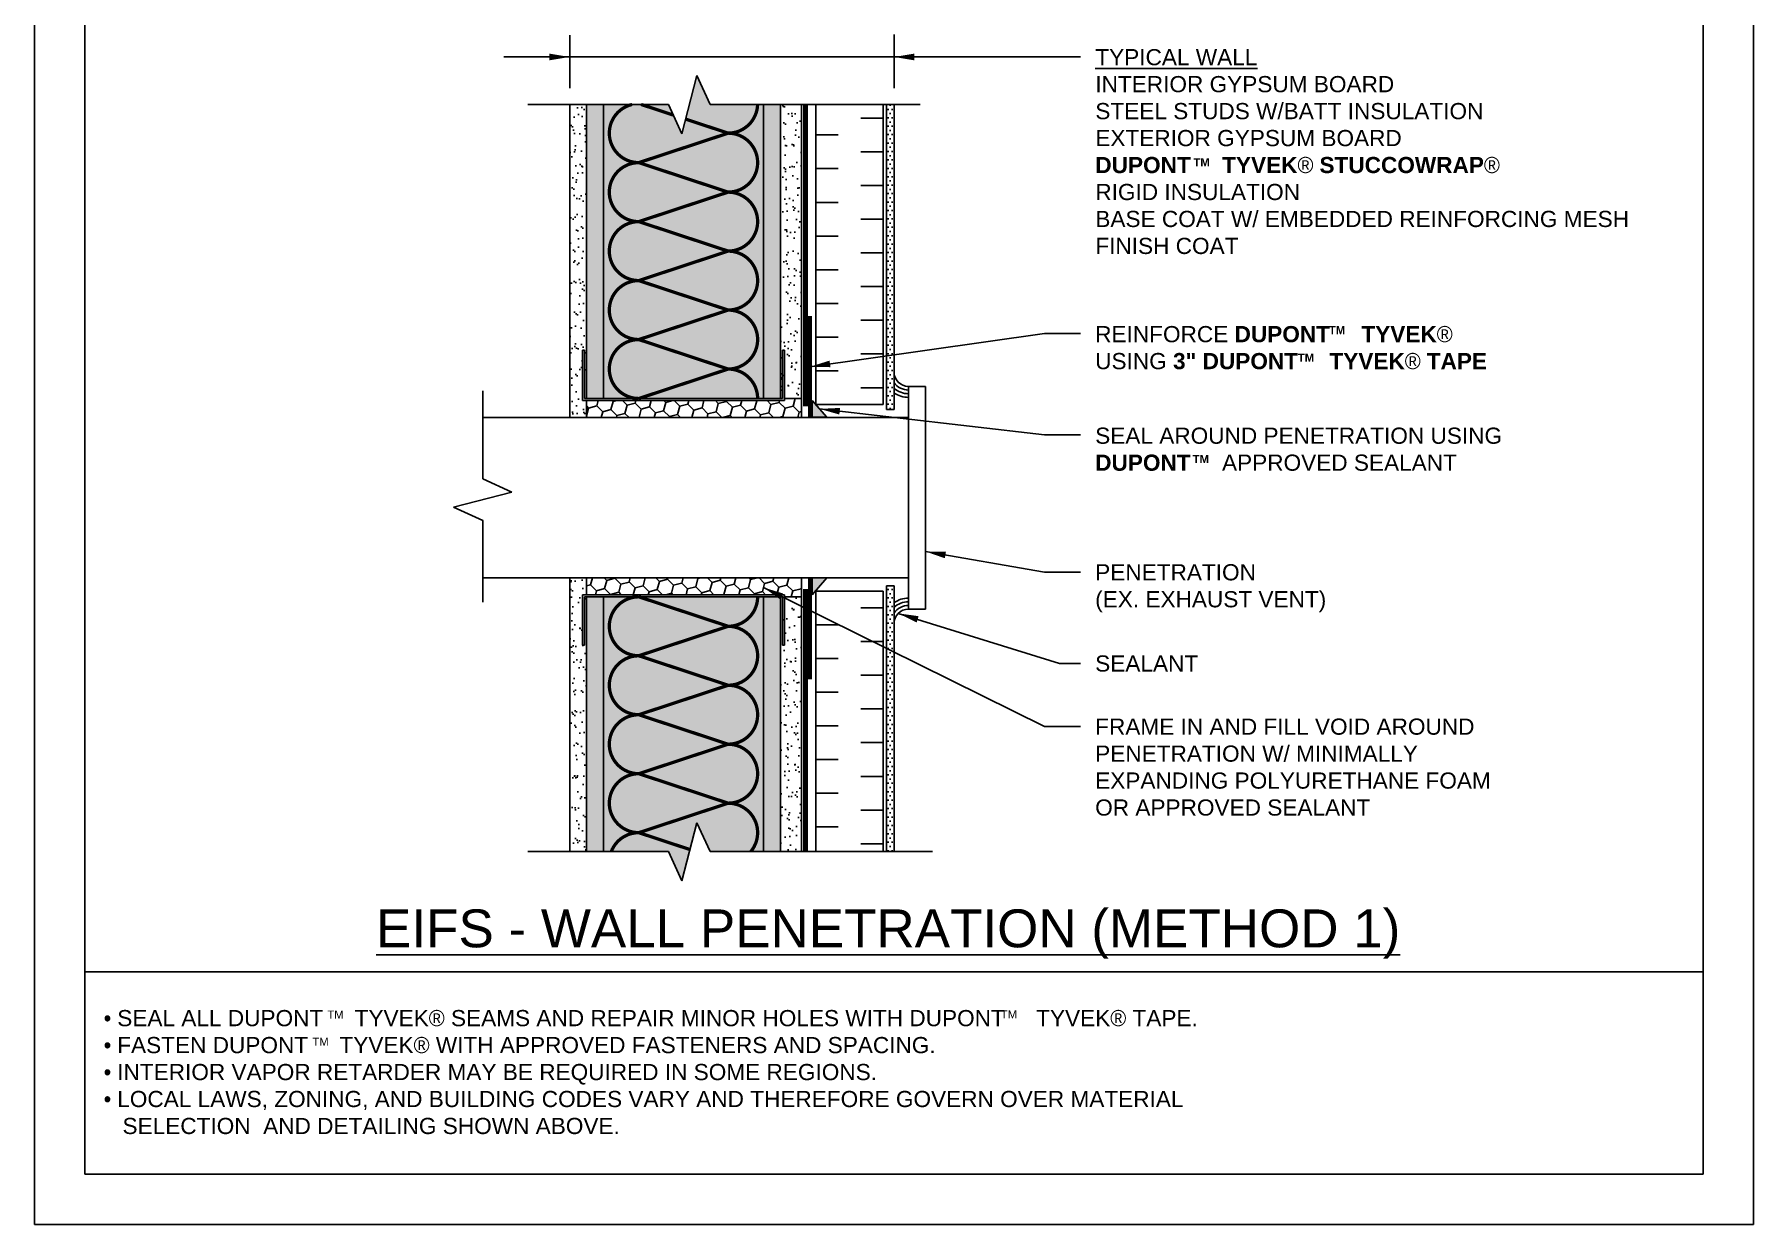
# Model space of a CAD drawing. Extents: x 0 to 51, y -0.2 to 65.8.
# Drawn here: x 0 to 51, y -0.2 to 35.2 of the extents above; entities that cross this region are included whole.
import ezdxf

# ---------------------------------------------------------------- set-up
doc = ezdxf.new("R2010")
doc.units = 0
doc.header["$LTSCALE"] = 1.5
doc.header["$MEASUREMENT"] = 0
doc.linetypes.add('DASHED', pattern=[0.75, 0.5, -0.25])
doc.layers.get('DEFPOINTS').update_dxf_attribs({"linetype": 'CONTINUOUS'})
for name, color, linetype in [('CLADDING', 252, 'CONTINUOUS'), ('INSULATION', 40, 'CONTINUOUS'), ('RIGID_INSULATION', 191, 'CONTINUOUS'), ('SEALANT', 7, 'CONTINUOUS'), ('STRAIGHTFLASH', 253, 'CONTINUOUS'), ('STRUCTURE', 252, 'CONTINUOUS'), ('STRUCTURE_SHADING', 254, 'CONTINUOUS'), ('TEXT', 7, 'CONTINUOUS'), ('TYVEK', 160, 'DASHED'), ('TYVEK_TAPE', 130, 'CONTINUOUS'), ('W', 7, 'CONTINUOUS')]:
    doc.layers.add(name, color=color, linetype=linetype)
doc.styles.add('DETAILS', font='sanss___.ttf', dxfattribs={"height": 1})
doc.dimstyles.new('TYVEKDETAILS', dxfattribs={"dimscale": 6, "dimtxt": 1.5, "dimasz": 0.1, "dimexe": 0.75, "dimexo": 0.75, "dimgap": 0.75, "dimtad": 0, "dimtih": 1, "dimtoh": 1, "dimdec": 4, "dimzin": 0, "dimtxsty": 'DETAILS', "dimcen": 0.0625, "dimazin": 3, "dimtfac": 1, "dimtdec": 4, "dimtofl": 0, "dimtmove": 0, "dimatfit": 3, "dimtolj": 1, "dimtzin": 0})
pattern_1 = [(37.5, (110.33975, 9.7882), (-0.0157483, 0.481706), [0, -0.38, 0, -0.425, 0, -0.40625]), (7.5, (110.33975, 9.7882), (0.442444, 0.7055365), [0, -0.205, 0, -0.3425, 0, -0.13125]), (327.5, (110.03225, 9.7882), (0.7785355, 0.0014148), [0, -0.125, 0, -0.45, 0, -0.5875]), (317.5, (110.03225, 9.7882), (0.7515317, 0.219419), [0, -0.0625, 0, -0.295, 0, -0.3375])]
pattern_2 = [(37.5, (49.3604, 11.02967), (-0.0157483, 0.481706), [0, -0.38, 0, -0.425, 0, -0.40625]), (7.5, (49.3604, 11.02967), (0.442444, 0.705537), [0, -0.205, 0, -0.3425, 0, -0.13125]), (327.5, (49.0529, 11.02967), (0.7785355, 0.001415), [0, -0.125, 0, -0.45, 0, -0.5875]), (317.5, (49.0529, 11.02967), (0.751532, 0.219419), [0, -0.0625, 0, -0.295, 0, -0.3375])]
pattern_3 = [(0, (-22.80045, 52.69175), (0.0625, 0.125), [0, -0.125])]

msp = doc.modelspace()

# ---------------------------------------------------------------- hatches: boundary and pattern name
at = {"layer": 'CLADDING'}
h = msp.add_hatch(dxfattribs=at)
h.set_pattern_fill('DOTS', color=256, scale=2, style=0)
h.set_pattern_definition(pattern_3)
edge = h.paths.add_edge_path()
edge.add_line((22.755, 33.088), (26.273, 33.088))
edge.add_line((25.279, 33.088), (25.279, 24.031))
edge.add_line((25.5, 24.031), (25.279, 24.031))
edge.add_line((25.5, 33.088), (25.5, 24.031))
h = msp.add_hatch(dxfattribs=at)
h.set_pattern_fill('DOTS', color=256, scale=2, style=0)
h.set_pattern_definition(pattern_3)
edge = h.paths.add_edge_path()
edge.add_line((25.5, 18.802), (25.279, 18.802))
edge.add_line((25.279, 10.917), (25.279, 18.802))
edge.add_line((22.755, 10.917), (26.647, 10.917))
edge.add_line((25.5, 10.917), (25.5, 18.802))
at = {"layer": 'SEALANT', "linetype": 'CONTINUOUS'}
h = msp.add_hatch(color=256, dxfattribs=at)
h.paths.add_polyline_path([(23.077, 24.303), (23.077, 23.803), (23.51, 23.803)])
h.paths.add_polyline_path([(23.51, 19.035), (23.077, 19.035), (23.077, 18.535)])
at = {"layer": 'STRUCTURE', "linetype": 'CONTINUOUS'}
h = msp.add_hatch(dxfattribs=at)
h.set_pattern_fill('AR-SAND', color=256, scale=0.25, style=0)
h.set_pattern_definition(pattern_1)
h.paths.add_polyline_path([(16.38, 33.088), (15.88, 33.088), (15.88, 23.798), (16.38, 23.798), (16.38, 24.298), (16.255, 24.298), (16.255, 25.798), (16.317, 25.798), (16.317, 24.361), (16.38, 24.361)])
h = msp.add_hatch(dxfattribs=at)
h.set_pattern_fill('AR-SAND', color=256, scale=0.25, style=0)
h.set_pattern_definition(pattern_1)
h.paths.add_polyline_path([(22.755, 31.783), (22.13, 31.783), (22.13, 29.012), (22.755, 29.012)])
h.paths.add_polyline_path([(22.755, 33.088), (22.13, 33.088), (22.13, 31.845), (22.755, 31.845)])
h.paths.add_polyline_path([(22.755, 28.95), (22.13, 28.95), (22.13, 24.361), (22.192, 24.361), (22.192, 25.798), (22.255, 25.798), (22.255, 24.361), (22.755, 24.361)])
h = msp.add_hatch(dxfattribs=at)
h.set_pattern_fill('HONEY', color=256, scale=2, angle=15, style=0)
h.set_pattern_definition([(15, (110.33975, 9.7882), (0.3061862, 0.3061862), [0.25, -0.5]), (135, (110.33975, 9.7882), (-0.41825815, 0.11207193), [0.25, -0.5]), (75, (110.33975, 9.7882), (-0.11207193, 0.41825815), [-0.5, 0.25])])
h.paths.add_polyline_path([(22.755, 24.361), (22.255, 24.361), (22.255, 24.298), (16.38, 24.298), (16.38, 23.798), (22.755, 23.798)])
h = msp.add_hatch(dxfattribs=at)
h.set_pattern_fill('AR-SAND', color=256, scale=0.25, style=0)
h.set_pattern_definition(pattern_2)
h.paths.add_polyline_path([(16.38, 18.477), (16.317, 18.477), (16.317, 17.04), (16.255, 17.04), (16.255, 18.54), (16.38, 18.54), (16.38, 19.04), (15.88, 19.04), (15.88, 10.917), (16.38, 10.917)])
h = msp.add_hatch(dxfattribs=at)
h.set_pattern_fill('HONEY', color=256, scale=2, angle=15, style=0)
h.set_pattern_definition([(15, (110.33975, 11.02967), (0.3061862, 0.3061862), [0.25, -0.5]), (135, (110.33975, 11.02967), (-0.41825815, 0.11207193), [0.25, -0.5]), (75, (110.33975, 11.02967), (-0.11207193, 0.41825815), [-0.5, 0.25])])
h.paths.add_polyline_path([(22.755, 19.04), (16.38, 19.04), (16.38, 18.54), (22.255, 18.54), (22.255, 18.477), (22.755, 18.477)])
h = msp.add_hatch(dxfattribs=at)
h.set_pattern_fill('AR-SAND', color=256, scale=0.25, style=0)
h.set_pattern_definition(pattern_2)
h.paths.add_polyline_path([(22.755, 18.477), (22.255, 18.477), (22.255, 17.04), (22.192, 17.04), (22.192, 18.477), (22.13, 18.477), (22.13, 10.917), (22.755, 10.917)])
at = {"layer": 'STRUCTURE_SHADING', "linetype": 'CONTINUOUS'}
h = msp.add_hatch(color=256, dxfattribs=at)
h.paths.add_polyline_path([(16.88, 33.088), (16.38, 33.088), (16.38, 24.361), (16.88, 24.361)])
h.paths.add_polyline_path([(21.63, 33.088), (20.05, 33.088), (19.654, 33.944), (19.211, 32.214), (18.808, 33.088), (16.88, 33.088), (16.88, 24.361), (21.63, 24.361)])
h.paths.add_polyline_path([(22.13, 33.088), (21.63, 33.088), (21.63, 24.361), (22.13, 24.361), (22.13, 28.953), (22.082, 28.953), (21.874, 28.984), (22.082, 29.016), (22.13, 29.016)])
h.paths.add_polyline_path([(22.13, 29.016), (22.082, 29.016), (21.874, 28.984), (22.082, 28.953), (22.13, 28.953)])
h = msp.add_hatch(color=256, dxfattribs=at)
h.paths.add_polyline_path([(16.88, 18.477), (16.38, 18.477), (16.38, 10.917), (16.88, 10.917)])
h.paths.add_polyline_path([(22.13, 18.477), (21.63, 18.477), (21.63, 10.917), (22.13, 10.917)])
h.paths.add_polyline_path([(19.45, 10.975), (17.93, 11.477, 0.310177), (17.113, 10.917), (18.808, 10.917), (19.211, 10.043)])
h.paths.add_polyline_path([(17.93, 11.477, -1), (17.93, 13.227, -1), (17.93, 14.977, -1), (17.93, 16.727, -1), (17.93, 18.477), (16.88, 18.477), (16.88, 10.917), (17.113, 10.917, -0.310177)])
h.paths.add_polyline_path([(21.63, 18.477), (21.455, 18.477, -0.414214), (20.58, 17.602, -1), (20.58, 15.852, -1), (20.58, 14.102, -1), (20.58, 12.352, -0.636024), (21.252, 10.917), (21.63, 10.917)])
h.paths.add_polyline_path([(20.58, 12.352), (17.93, 11.477), (19.45, 10.975), (19.654, 11.773), (20.05, 10.917), (21.252, 10.917, 0.636024)])
h.paths.add_polyline_path([(17.93, 13.227, 1), (17.93, 11.477), (20.58, 12.352)])
h.paths.add_polyline_path([(20.58, 14.102), (17.93, 13.227), (20.58, 12.352, 1)])
h.paths.add_polyline_path([(20.58, 14.102), (17.93, 14.977, 1), (17.93, 13.227)])
h.paths.add_polyline_path([(20.58, 15.852), (17.93, 14.977), (20.58, 14.102, 1)])
h.paths.add_polyline_path([(17.93, 16.727, 1), (17.93, 14.977), (20.58, 15.852)])
h.paths.add_polyline_path([(20.58, 17.602), (17.93, 16.727), (20.58, 15.852, 1)])
h.paths.add_polyline_path([(17.93, 18.477, 1), (17.93, 16.727), (20.58, 17.602)])
h.paths.add_polyline_path([(21.455, 18.477), (17.93, 18.477), (20.58, 17.602, 0.414214)])

# ---------------------------------------------------------------- linework, layer by layer
at = {"layer": 'CLADDING'}
for p, q in [((25.279, 33.088), (25.279, 24.031)), ((25.5, 33.088), (25.5, 24.031)), ((25.5, 24.031), (25.279, 24.031)), ((25.279, 10.917), (25.279, 18.802)), ((25.5, 18.802), (25.279, 18.802)), ((25.5, 10.917), (25.5, 18.802))]:
    msp.add_line(p, q, dxfattribs=at)
at = {"layer": 'DEFPOINTS'}
for p, q in [((0, 65.845), (0, -0.155)), ((51, 65.845), (51, -0.155)), ((0, -0.155), (51, -0.155))]:
    msp.add_line(p, q, dxfattribs=at)
at = {"layer": 'INSULATION', "const_width": 0.0975}
for points in [[(17.731, 33.088, 0.891464), (17.93, 31.361)], [(20.58, 32.236, 0.406569), (21.454, 33.088)], [(20.58, 30.486, 1), (20.58, 32.236), (17.93, 31.361)], [(20.58, 30.486), (17.93, 31.361, 1), (17.93, 29.611)], [(20.58, 28.736, 1), (20.58, 30.486), (17.93, 29.611)], [(20.58, 28.736), (17.93, 29.611, 1), (17.93, 27.861)], [(20.58, 26.986, 1), (20.58, 28.736), (17.93, 27.861)], [(20.58, 26.986), (17.93, 27.861, 1), (17.93, 26.111)], [(20.58, 25.236, 1), (20.58, 26.986), (17.93, 26.111)], [(20.58, 25.236), (17.93, 26.111, 1), (17.93, 24.361)], [(21.455, 24.361, 0.414214), (20.58, 25.236), (17.93, 24.361)], [(17.93, 18.477, 1), (17.93, 16.727), (20.58, 17.602)], [(17.93, 18.477), (20.58, 17.602, 0.414214), (21.455, 18.477)], [(17.93, 16.727), (20.58, 15.852, 1), (20.58, 17.602)], [(17.93, 16.727, 1), (17.93, 14.977), (20.58, 15.852)], [(17.93, 14.977), (20.58, 14.102, 1), (20.58, 15.852)], [(17.93, 14.977, 1), (17.93, 13.227), (20.58, 14.102)], [(17.93, 13.227), (20.58, 12.352, 1), (20.58, 14.102)], [(17.93, 13.227, 1), (17.93, 11.477), (20.58, 12.352)], [(21.252, 10.917, 0.636024), (20.58, 12.352)], [(17.93, 11.477, 0.310177), (17.113, 10.917, 0.310177)]]:
    msp.add_lwpolyline(points, format="xyb", dxfattribs=at)
for points in [[(17.999, 33.088), (18.953, 32.773)], [(19.323, 32.651), (20.58, 32.236)], [(17.93, 11.477), (19.45, 10.975)]]:
    msp.add_lwpolyline(points, dxfattribs=at)
at = {"layer": 'RIGID_INSULATION', "linetype": 'CONTINUOUS'}
for p, q in [((23.181, 33.088), (23.181, 24.183)), ((24.514, 32.683), (25.181, 32.683)), ((25.181, 33.088), (25.181, 24.183)), ((23.181, 32.183), (23.847, 32.183)), ((24.514, 31.683), (25.181, 31.683)), ((23.181, 31.183), (23.847, 31.183)), ((24.514, 30.683), (25.181, 30.683)), ((23.181, 30.183), (23.847, 30.183)), ((24.514, 29.683), (25.181, 29.683)), ((23.181, 29.183), (23.847, 29.183)), ((24.514, 28.683), (25.181, 28.683)), ((23.181, 28.183), (23.847, 28.183)), ((24.514, 27.683), (25.181, 27.683)), ((23.181, 27.183), (23.847, 27.183)), ((24.514, 26.683), (25.181, 26.683)), ((23.181, 26.183), (23.847, 26.183)), ((24.514, 25.683), (25.181, 25.683)), ((23.181, 25.183), (23.847, 25.183)), ((24.514, 24.683), (25.181, 24.683)), ((23.181, 24.183), (25.181, 24.183)), ((23.181, 10.917), (23.181, 18.649)), ((23.181, 18.649), (25.181, 18.649)), ((25.181, 10.917), (25.181, 18.649)), ((24.514, 18.149), (25.181, 18.149)), ((23.181, 17.649), (23.847, 17.649)), ((24.514, 17.149), (25.181, 17.149)), ((23.181, 16.649), (23.847, 16.649)), ((24.514, 16.149), (25.181, 16.149)), ((23.181, 15.649), (23.847, 15.649)), ((24.514, 15.149), (25.181, 15.149)), ((23.181, 14.649), (23.847, 14.649)), ((24.514, 14.149), (25.181, 14.149)), ((23.181, 13.649), (23.847, 13.649)), ((24.514, 13.149), (25.181, 13.149)), ((23.181, 12.649), (23.847, 12.649)), ((24.514, 12.149), (25.181, 12.149)), ((23.181, 11.649), (23.847, 11.649)), ((24.514, 11.149), (25.181, 11.149))]:
    msp.add_line(p, q, dxfattribs=at)
at = {"layer": 'STRAIGHTFLASH', "linetype": 'CONTINUOUS'}
for p, q in [((23.077, 24.303), (23.51, 23.803)), ((23.077, 24.303), (23.077, 23.803)), ((23.51, 23.803), (23.077, 23.803)), ((23.077, 18.535), (23.51, 19.035)), ((23.077, 18.535), (23.077, 19.035)), ((23.51, 19.035), (23.077, 19.035))]:
    msp.add_line(p, q, dxfattribs=at)
at = {"layer": 'STRUCTURE'}
for p, q in [((14.635, 33.088), (18.808, 33.088)), ((15.88, 33.088), (15.88, 23.798)), ((16.88, 33.088), (16.88, 24.361)), ((21.63, 33.088), (21.63, 24.361)), ((22.755, 33.088), (22.755, 23.798)), ((22.755, 33.088), (26.273, 33.088)), ((16.255, 25.798), (16.255, 24.298)), ((16.255, 25.798), (16.317, 25.798)), ((16.317, 25.798), (16.317, 24.361)), ((22.192, 25.798), (22.192, 24.361)), ((22.255, 25.798), (22.192, 25.798)), ((22.255, 25.798), (22.255, 24.298)), ((22.255, 25.048), (22.192, 25.048)), ((13.306, 24.586), (13.306, 21.98)), ((16.255, 24.298), (22.255, 24.298)), ((16.317, 24.361), (22.192, 24.361)), ((13.306, 23.798), (25.933, 23.798)), ((13.306, 19.04), (25.933, 19.04)), ((15.88, 10.917), (15.88, 19.04)), ((22.755, 10.917), (22.755, 19.04)), ((16.255, 18.54), (22.255, 18.54)), ((16.255, 17.04), (16.255, 18.54)), ((16.317, 18.477), (22.192, 18.477)), ((16.317, 17.04), (16.317, 18.477)), ((16.88, 10.917), (16.88, 18.477)), ((21.63, 10.917), (21.63, 18.477)), ((22.192, 17.04), (22.192, 18.477)), ((22.255, 17.04), (22.255, 18.54)), ((22.255, 17.79), (22.192, 17.79)), ((16.255, 17.04), (16.317, 17.04)), ((22.255, 17.04), (22.192, 17.04)), ((14.635, 10.917), (18.808, 10.917)), ((22.755, 10.917), (26.647, 10.917))]:
    msp.add_line(p, q, dxfattribs=at)
at = {"layer": 'STRUCTURE', "linetype": 'CONTINUOUS'}
for p, q in [((25.933, 18.112), (25.933, 24.72)), ((25.933, 24.72), (26.433, 24.72)), ((26.433, 18.112), (26.433, 24.72)), ((16.38, 24.298), (16.38, 23.798)), ((22.255, 24.361), (22.755, 24.361)), ((16.38, 18.54), (16.38, 19.04)), ((22.255, 18.477), (22.755, 18.477)), ((25.933, 18.112), (26.433, 18.112))]:
    msp.add_line(p, q, dxfattribs=at)
at = {"layer": 'STRUCTURE'}
for points in [[(19.654, 33.944), (19.211, 32.214)], [(20.05, 33.088), (19.654, 33.944)], [(16.38, 24.361), (16.38, 33.088)], [(19.211, 32.214), (18.808, 33.088)], [(20.05, 33.088), (22.755, 33.088)], [(22.13, 33.088), (22.13, 24.361)], [(13.306, 21.98), (14.162, 21.585)], [(14.162, 21.585), (12.432, 21.141)], [(12.432, 21.141), (13.306, 20.738), (13.306, 18.315)], [(16.38, 18.477), (16.38, 10.917)], [(22.13, 10.917), (22.13, 18.477)], [(19.654, 11.773), (19.211, 10.043)], [(20.05, 10.917), (19.654, 11.773)], [(19.211, 10.043), (18.808, 10.917)], [(20.05, 10.917), (22.755, 10.917)]]:
    msp.add_lwpolyline(points, dxfattribs=at)
at = {"layer": 'STRUCTURE', "linetype": 'CONTINUOUS'}
for centre, radius, start, end in [((25.933, 25.153), 0.433, 180, 270), ((25.933, 25.153), 0.541, 216.8699, 270), ((25.933, 25.153), 0.65, 228.1897, 270), ((25.933, 25.153), 0.758, 235.1501, 270), ((25.933, 17.679), 0.758, 90, 124.8499), ((25.933, 17.679), 0.65, 90, 131.8103), ((25.933, 17.679), 0.541, 90, 143.1301), ((25.933, 17.679), 0.433, 90, 180)]:
    msp.add_arc(centre, radius, start, end, dxfattribs=at)
at = {"layer": 'TEXT'}
for p, q in [((15.88, 33.572), (15.88, 35.142)), ((25.5, 33.572), (25.5, 35.162)), ((15.88, 34.497), (25.5, 34.497))]:
    msp.add_line(p, q, dxfattribs=at)
at = {"layer": 'TYVEK', "color": 23, "const_width": 0.15}
for points in [[(22.873, 24.127), (22.873, 33.088)], [(22.873, 18.711), (22.873, 10.917)]]:
    msp.add_lwpolyline(points, dxfattribs=at)
at = {"layer": 'TYVEK_TAPE'}
for points in [[(23.008, 26.809, 0.125, 0.125, 0), (23.008, 23.798, 0.09, 0.09, 0)], [(23.008, 19.04, 0.125, 0.125, 0), (23.008, 16.028, 0.09, 0.09, 0)]]:
    msp.add_lwpolyline(points, format="xyseb", dxfattribs=at)
at = {"layer": 'W', "color": 7}
msp.add_line((1.5, 7.345), (49.5, 7.345), dxfattribs=at)
at = {"layer": 'W'}
msp.add_lwpolyline([(1.5, 64.345), (49.5, 64.345), (49.5, 1.345), (1.5, 1.345)], close=True, dxfattribs=at)

# ---------------------------------------------------------------- texts
at = {"layer": 'TEXT', "style": 'DETAILS'}
for s, insert, char_height, width, attachment_point in [('{\\fArial|b0|i0|c0|p34;\\LTYPICAL WALL\\P}INTERIOR GYPSUM BOARD\\PSTEEL STUDS W/BATT INSULATION\\PEXTERIOR GYPSUM BOARD\\P{\\fSansSerif|b1|i0|c2|p2;DUPONT     TYVEK\\fSymbol|b0|i0|c2|p18;â \\fSansSerif|b1|i0|c2|p2;STUCCOWRAP\\fSymbol|b0|i0|c2|p18;â}\\PRIGID INSULATION\\PBASE COAT W/ EMBEDDED REINFORCING MESH FINISH COAT', (31.472, 34.731), 0.48, 17.52022, 1), ('REINFORCE {\\fSansSerif|b1|i0|c2|p2;DUPONT     \\fArial|b1|i0|c0|p34;TYVEK\\fSymbol|b0|i0|c2|p18;â \\fSansSerif|b1|i0|c2|p2;\\P}USING {\\fSansSerif|b1|i0|c2|p2;3" DUPONT     \\fArial|b1|i0|c0|p34;TYVEK\\fSymbol|b0|i0|c2|p18;â \\fSansSerif|b1|i0|c2|p2;TAPE}', (31.468, 26.512), 0.48, 12.59974, 1), ('SEAL AROUND PENETRATION USING {\\fSansSerif|b1|i0|c2|p2;DUPONT    } APPROVED SEALANT', (31.468, 23.498), 0.48, 12.59974, 1), ('PENETRATION\\P(EX. EXHAUST VENT)', (31.468, 19.445), 0.48, 12.59974, 1), ('SEALANT', (31.468, 16.738), 0.48, 12.59974, 1), ('FRAME IN AND FILL VOID AROUND PENETRATION W/ MINIMALLY EXPANDING POLYURETHANE FOAM OR APPROVED SEALANT', (31.468, 14.864), 0.48, 12.59974, 1), ('{\\LEIFS - WALL PENETRATION (METHOD 1)}', (25.328, 9.2), 1.125, 37.17715, 2), ('{\\fSymbol|b0|i0|c2|p18;· }SEAL ALL DUPONT     TYVEK{\\fSymbol|b0|i0|c2|p18;â} SEAMS AND REPAIR MINOR HOLES WITH DUPONT     TYVEK{\\fSymbol|b0|i0|c2|p18;â} TAPE.\\P{\\fSymbol|b0|i0|c2|p18;· }FASTEN DUPONT     TYVEK{\\fSymbol|b0|i0|c2|p18;â} WITH APPROVED FASTENERS AND SPACING.\\P{\\fSymbol|b0|i0|c2|p18;· }INTERIOR VAPOR RETARDER MAY BE REQUIRED IN SOME REGIONS.\\P{\\fSymbol|b0|i0|c2|p18;· }LOCAL LAWS, ZONING, AND BUILDING CODES VARY AND THEREFORE GOVERN OVER MATERIAL\\P   SELECTION  AND DETAILING SHOWN ABOVE.', (2.055, 6.214), 0.48, 35.67362, 1), ('TM', (8.69, 6.197), 0.24, 16.62, 1), ('TM', (28.669, 6.206), 0.24, 16.62, 1), ('TM', (8.248, 5.394), 0.24, 16.62, 1)]:
    msp.add_mtext(s, dxfattribs=dict(at, insert=insert, char_height=char_height, width=width, attachment_point=attachment_point))
at = {"layer": 'TEXT', "char_height": 0.24, "attachment_point": 4, "style": 'DETAILS'}
for insert in [(34.382, 31.372), (38.401, 26.389), (37.479, 25.573), (34.36, 22.563)]:
    msp.add_mtext('{\\fSansSerif|b1|i0|c2|p2;TM}', dxfattribs=dict(at, insert=insert))

# ---------------------------------------------------------------- leaders
at = {"layer": 'TEXT'}
msp.add_leader([(15.88, 34.497), (13.924, 34.497)], dimstyle='TYVEKDETAILS', dxfattribs=at)
for points, override in [([(25.5, 34.497), (31.03, 34.497)], {"dimfxl": 3}), ([(23.008, 25.304), (29.963, 26.293), (31.03, 26.293)], {"dimfxl": 3}), ([(23.293, 24.053), (29.963, 23.28), (31.03, 23.28)], {"dimfxl": 3}), ([(26.433, 19.821), (29.963, 19.209), (31.03, 19.209)], {"dimfxl": 3}), ([(21.631, 18.752), (29.963, 14.628), (31.03, 14.628)], {"dimgap": 0.75, "dimtad": 0, "dimfxl": 3}), ([(25.627, 17.985), (30.414, 16.502), (31.03, 16.502)], {"dimfxl": 3})]:
    msp.add_leader(points, dimstyle='TYVEKDETAILS', override=override, dxfattribs=at)

doc.saveas('drawing.dxf')
